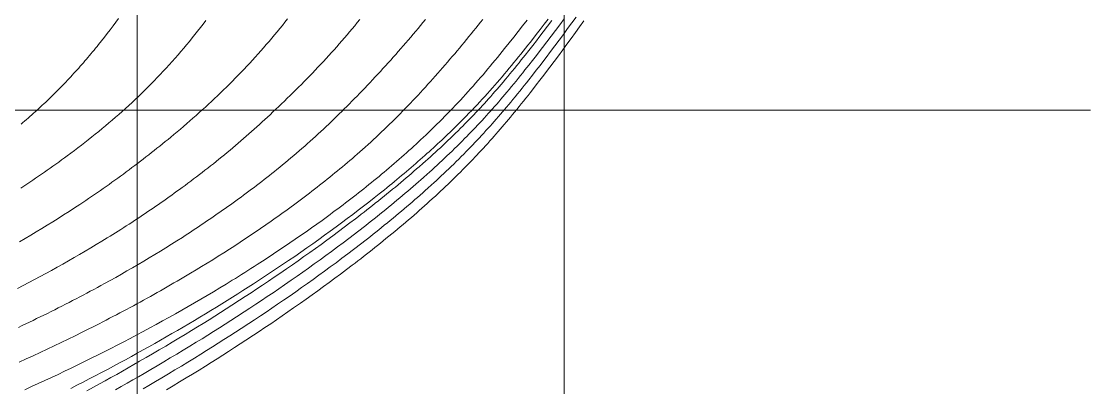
# Model space of a CAD drawing. Extents: x 11249 to 82946, y 15238 to 34763.
# Drawn here: x 62298 to 63550, y 25796 to 26225 of the extents above; entities that cross this region are included whole.
import ezdxf

# ---------------------------------------------------------------- set-up
doc = ezdxf.new("R2010")
doc.units = 0
doc.header["$LTSCALE"] = 250
doc.layers.add('03_Lines_Frames1', color=7, linetype='CONTINUOUS', lineweight=15)
doc.layers.add('03_Lines_Grid', color=253, linetype='CONTINUOUS', lineweight=15)
doc.layers.add('Make2D$Annotation$S0CO1', color=1, linetype='CONTINUOUS', true_color=0xff0000)

# ---------------------------------------------------------------- blocks, each defined once
blk = doc.blocks.new('*U7')
at = {"layer": '03_Lines_Grid'}
blk.add_line((0, -4367.6), (0, 3840), dxfattribs=at)
blk = doc.blocks.new('*U8')
at = {"layer": 'Make2D$Annotation$S0CO1', "color": 0, "linetype": 'ByBlock', "lineweight": -2, "transparency": 16777216}
for p in [(4000, 0), (4500, 0)]:
    blk.add_blockref('*U7', p, dxfattribs=at)

msp = doc.modelspace()

# ---------------------------------------------------------------- linework, layer by layer
at = {"layer": '03_Lines_Frames1'}
for points in [[(62293.6, 25912.3), (62300.3, 25915.8), (62307, 25919.3), (62313.7, 25922.8), (62320.4, 25926.4), (62327, 25930), (62333.6, 25933.6), (62340.2, 25937.3), (62346.8, 25941), (62353.4, 25944.7), (62360, 25948.5), (62366.5, 25952.3), (62373, 25956.1), (62379.5, 25959.9), (62386, 25963.8), (62392.4, 25967.7), (62398.9, 25971.7), (62402.1, 25973.7), (62405.3, 25975.7), (62408.5, 25977.7), (62411.7, 25979.7), (62414.9, 25981.7), (62418.1, 25983.8), (62421.2, 25985.8), (62424.4, 25987.9), (62427.6, 25989.9), (62430.7, 25992), (62433.9, 25994.1), (62437, 25996.1), (62440.2, 25998.2), (62443.3, 26000.3), (62446.5, 26002.5), (62449.6, 26004.6), (62452.7, 26006.7), (62455.8, 26008.8), (62458.9, 26011), (62462, 26013.1), (62465.1, 26015.3), (62468.2, 26017.5), (62471.3, 26019.7), (62474.4, 26021.9), (62477.4, 26024.1), (62480.5, 26026.3), (62483.5, 26028.5), (62486.6, 26030.7), (62490, 26033.2), (62493.4, 26035.7), (62496.7, 26038.2), (62500, 26040.8), (62503.4, 26043.3), (62506.7, 26045.8), (62510, 26048.4), (62513.3, 26050.9), (62516.6, 26053.5), (62519.8, 26056.1), (62523.1, 26058.6), (62526.4, 26061.3), (62529.6, 26063.9), (62532.9, 26066.5), (62536.1, 26069.2), (62539.3, 26071.9), (62542.6, 26074.6), (62545.8, 26077.3), (62549, 26080), (62552.2, 26082.7), (62555.3, 26085.4), (62558.5, 26088.1), (62561.6, 26090.9), (62564.7, 26093.6), (62567.8, 26096.4), (62570.9, 26099.2), (62574, 26101.9), (62577.1, 26104.7), (62580.2, 26107.6), (62583.3, 26110.4), (62586.4, 26113.2), (62589.5, 26116.1), (62592.9, 26119.3), (62596.3, 26122.5), (62599.7, 26125.7), (62603, 26128.9), (62606.4, 26132.1), (62609.7, 26135.3), (62613, 26138.6), (62616.3, 26141.8), (62619.6, 26145.1), (62622.9, 26148.3), (62626.2, 26151.6), (62629.4, 26154.9), (62632.7, 26158.2), (62635.9, 26161.6), (62639.1, 26164.9), (62642.4, 26168.3), (62645.6, 26171.7), (62648.7, 26175.1), (62651.9, 26178.5), (62655, 26181.9), (62658.2, 26185.3), (62661.3, 26188.8), (62664.4, 26192.2), (62667.5, 26195.7), (62670.5, 26199.2), (62673.6, 26202.7), (62676.6, 26206.2), (62679.6, 26209.7), (62682.6, 26213.2), (62685.6, 26216.8), (62688.6, 26220.4), (62691.6, 26224), (62694.5, 26227.6)], [(62295, 25866.8), (62299.3, 25868.8), (62303.5, 25870.8), (62307.8, 25872.8), (62312, 25874.9), (62316.2, 25877), (62320.4, 25879), (62324.7, 25881.1), (62328.9, 25883.2), (62333.1, 25885.3), (62337.3, 25887.4), (62341.5, 25889.5), (62345.7, 25891.7), (62349.9, 25893.8), (62354.1, 25896), (62358.2, 25898.1), (62362.4, 25900.3), (62366.6, 25902.5), (62370.7, 25904.7), (62374.9, 25906.9), (62379, 25909.1), (62383.2, 25911.3), (62387.3, 25913.6), (62391.4, 25915.8), (62395.5, 25918.1), (62402.1, 25921.7), (62408.8, 25925.4), (62415.4, 25929.2), (62421.9, 25932.9), (62428.5, 25936.7), (62435.1, 25940.5), (62441.6, 25944.4), (62448.1, 25948.3), (62454.6, 25952.2), (62461.1, 25956.2), (62467.5, 25960.1), (62474, 25964.2), (62480.4, 25968.2), (62486.8, 25972.3), (62489.9, 25974.3), (62493.1, 25976.4), (62496.3, 25978.5), (62499.5, 25980.6), (62502.6, 25982.6), (62505.8, 25984.7), (62508.9, 25986.8), (62512.1, 25988.9), (62515.2, 25991.1), (62518.3, 25993.2), (62521.5, 25995.3), (62524.6, 25997.5), (62527.7, 25999.7), (62530.8, 26001.8), (62533.9, 26004), (62537, 26006.2), (62540.1, 26008.4), (62543.2, 26010.6), (62546.3, 26012.8), (62549.4, 26015), (62552.4, 26017.3), (62555.5, 26019.5), (62558.5, 26021.8), (62561.6, 26024), (62564.6, 26026.3), (62567.7, 26028.6), (62570.7, 26030.9), (62573.7, 26033.2), (62576.7, 26035.5), (62579.7, 26037.8), (62582.7, 26040.1), (62585.7, 26042.5), (62588.7, 26044.8), (62591.6, 26047.2), (62594.6, 26049.5), (62597.5, 26051.9), (62600.8, 26054.6), (62604.1, 26057.3), (62607.4, 26060), (62610.7, 26062.7), (62613.9, 26065.5), (62617.2, 26068.2), (62620.4, 26070.9), (62623.6, 26073.7), (62626.8, 26076.5), (62630, 26079.3), (62633.1, 26082.1), (62636.3, 26084.9), (62639.4, 26087.7), (62642.6, 26090.6), (62645.7, 26093.5), (62648.9, 26096.4), (62652, 26099.3), (62655.1, 26102.2), (62658.2, 26105.1), (62661.3, 26108.1), (62664.3, 26111), (62667.4, 26114), (62670.4, 26116.9), (62673.4, 26119.9), (62676.4, 26122.9), (62679.4, 26125.8), (62682.4, 26128.9), (62685.3, 26131.9), (62688.3, 26134.9), (62691.3, 26137.9), (62694.2, 26141), (62697.2, 26144.1), (62700.3, 26147.3), (62703.4, 26150.6), (62706.5, 26153.8), (62709.5, 26157.1), (62712.6, 26160.3), (62715.6, 26163.6), (62718.6, 26166.9), (62721.7, 26170.2), (62724.7, 26173.5), (62727.7, 26176.8), (62730.7, 26180.1), (62733.6, 26183.4), (62736.6, 26186.8), (62739.6, 26190.1), (62742.5, 26193.5), (62745.5, 26196.8), (62748.4, 26200.2), (62751.3, 26203.6), (62754.2, 26207), (62757.1, 26210.4), (62760, 26213.8), (62762.8, 26217.3), (62765.7, 26220.7), (62768.5, 26224.2), (62771.3, 26227.6)], [(62296.2, 25967), (62302.7, 25970.8), (62309.2, 25974.7), (62315.7, 25978.6), (62322.1, 25982.5), (62328.5, 25986.5), (62335, 25990.5), (62341.4, 25994.5), (62347.7, 25998.6), (62354.1, 26002.7), (62360.4, 26006.8), (62366.8, 26011), (62370.3, 26013.3), (62373.7, 26015.6), (62377.1, 26017.9), (62380.6, 26020.3), (62384, 26022.6), (62387.4, 26024.9), (62390.8, 26027.3), (62394.2, 26029.6), (62397.6, 26032), (62401, 26034.4), (62404.3, 26036.8), (62407.7, 26039.2), (62411.1, 26041.6), (62414.4, 26044.1), (62417.8, 26046.5), (62421.1, 26049), (62424.5, 26051.5), (62427.8, 26054), (62431.1, 26056.5), (62434.4, 26059), (62437.7, 26061.5), (62441, 26064), (62444.2, 26066.5), (62447.5, 26069.1), (62450.7, 26071.6), (62453.9, 26074.2), (62457.1, 26076.8), (62460.4, 26079.3), (62463.6, 26082), (62466.8, 26084.6), (62470, 26087.2), (62473.2, 26089.9), (62477, 26093), (62480.7, 26096.1), (62484.5, 26099.3), (62488.2, 26102.4), (62491.9, 26105.6), (62495.5, 26108.8), (62499.2, 26112), (62502.9, 26115.2), (62506.5, 26118.5), (62510.1, 26121.8), (62513.7, 26125), (62517.3, 26128.3), (62520.9, 26131.6), (62524.4, 26135), (62528, 26138.3), (62531.5, 26141.7), (62535, 26145.1), (62538.5, 26148.5), (62542, 26151.9), (62545.4, 26155.4), (62548.8, 26158.9), (62552.2, 26162.3), (62555.6, 26165.9), (62559, 26169.4), (62562.3, 26172.9), (62565.7, 26176.5), (62569, 26180.1), (62572.2, 26183.7), (62575.5, 26187.3), (62578.7, 26191), (62581.9, 26194.6), (62585.1, 26198.3), (62588.3, 26202), (62591.5, 26205.7), (62594.6, 26209.5), (62597.7, 26213.2), (62600.8, 26217), (62603.9, 26220.8), (62606.9, 26224.6), (62610, 26228.4)], [(62302.4, 25793.7), (62310.2, 25797.3), (62318, 25800.8), (62325.8, 25804.4), (62333.5, 25808.1), (62341.3, 25811.7), (62349, 25815.4), (62356.8, 25819.1), (62364.5, 25822.9), (62372.2, 25826.7), (62379.9, 25830.5), (62387.6, 25834.3), (62395.3, 25838.2), (62403, 25842.1), (62410.6, 25846), (62418.2, 25850), (62425.8, 25853.9), (62433.4, 25858), (62441, 25862), (62448.6, 25866.1), (62456.1, 25870.2), (62463.6, 25874.3), (62471.1, 25878.5), (62478.6, 25882.7), (62486.1, 25886.9), (62493.6, 25891.2), (62501, 25895.5), (62508.4, 25899.8), (62515.8, 25904.2), (62523.2, 25908.6), (62530.6, 25913), (62537.9, 25917.5), (62545.3, 25922), (62548.9, 25924.2), (62552.6, 25926.5), (62556.2, 25928.8), (62559.8, 25931.1), (62563.5, 25933.3), (62567.1, 25935.6), (62570.7, 25938), (62574.3, 25940.3), (62580.7, 25944.4), (62587.2, 25948.6), (62593.6, 25952.8), (62599.9, 25957.1), (62606.3, 25961.4), (62612.7, 25965.7), (62619, 25970), (62625.3, 25974.4), (62631.6, 25978.8), (62637.9, 25983.3), (62644.1, 25987.7), (62650.4, 25992.2), (62656.6, 25996.8), (62659.7, 25999), (62662.7, 26001.3), (62665.8, 26003.6), (62668.9, 26005.9), (62671.9, 26008.2), (62675, 26010.5), (62678, 26012.8), (62681, 26015.1), (62684.1, 26017.5), (62687.1, 26019.8), (62690.1, 26022.2), (62693.1, 26024.5), (62696.1, 26026.9), (62699.1, 26029.3), (62702.1, 26031.7), (62705.1, 26034.1), (62708.1, 26036.5), (62711.1, 26038.9), (62714.1, 26041.4), (62717.1, 26043.8), (62720, 26046.3), (62723, 26048.8), (62725.9, 26051.2), (62728.9, 26053.7), (62731.8, 26056.2), (62734.7, 26058.7), (62737.7, 26061.3), (62740.6, 26063.8), (62743.5, 26066.3), (62746.3, 26068.9), (62749.2, 26071.4), (62752.1, 26074), (62754.9, 26076.5), (62757.7, 26079.1), (62760.6, 26081.7), (62763.4, 26084.3), (62766.2, 26086.9), (62768.9, 26089.5), (62772.2, 26092.5), (62775.4, 26095.6), (62778.6, 26098.7), (62781.7, 26101.8), (62784.9, 26104.8), (62788, 26107.9), (62791.1, 26111), (62794.2, 26114.2), (62797.2, 26117.3), (62800.3, 26120.5), (62803.3, 26123.6), (62806.3, 26126.8), (62809.4, 26130), (62812.4, 26133.3), (62815.4, 26136.5), (62818.4, 26139.8), (62821.4, 26143.1), (62824.3, 26146.4), (62827.2, 26149.7), (62830.2, 26153.1), (62833, 26156.4), (62835.9, 26159.7), (62838.8, 26163), (62841.6, 26166.4), (62844.4, 26169.7), (62847.3, 26173.1), (62850.1, 26176.5), (62852.9, 26179.9), (62855.7, 26183.3), (62858.5, 26186.7), (62861.3, 26190.1), (62864.1, 26193.6), (62869.4, 26200.2), (62874.7, 26206.9), (62879.9, 26213.5), (62885.2, 26220.2), (62890.4, 26227)], [(62356.1, 25795.2), (62363.3, 25798.9), (62370.5, 25802.6), (62377.7, 25806.3), (62384.9, 25810), (62392, 25813.8), (62399.1, 25817.5), (62406.2, 25821.3), (62413.2, 25825.1), (62420.2, 25828.9), (62427.1, 25832.7), (62434, 25836.5), (62440.9, 25840.3), (62447.7, 25844.1), (62454.5, 25847.9), (62461.2, 25851.8), (62468, 25855.6), (62474.6, 25859.5), (62481.3, 25863.3), (62487.9, 25867.2), (62494.4, 25871.1), (62500.9, 25874.9), (62507.4, 25878.8), (62513.9, 25882.7), (62520.3, 25886.6), (62526.6, 25890.5), (62532.9, 25894.4), (62539.2, 25898.3), (62545.4, 25902.1), (62551.6, 25906.1), (62557.7, 25910), (62563.8, 25913.9), (62569.9, 25917.8), (62575.9, 25921.7), (62581.9, 25925.6), (62587.8, 25929.5), (62593.7, 25933.4), (62599.5, 25937.3), (62605.3, 25941.2), (62611.1, 25945.1), (62618.3, 25950), (62625.4, 25955), (62632.5, 25959.9), (62639.5, 25964.8), (62646.4, 25969.8), (62653.3, 25974.7), (62660, 25979.6), (62666.7, 25984.5), (62673.3, 25989.4), (62679.8, 25994.3), (62686.3, 25999.1), (62692.7, 26004), (62699, 26008.8), (62705.2, 26013.7), (62711.3, 26018.5), (62717.3, 26023.3), (62720.3, 26025.7), (62723.3, 26028.1), (62726.2, 26030.5), (62729.2, 26032.9), (62732.1, 26035.2), (62735, 26037.6), (62737.8, 26040), (62740.7, 26042.4), (62743.5, 26044.7), (62746.3, 26047.1), (62749.1, 26049.4), (62751.8, 26051.8), (62754.6, 26054.1), (62757.3, 26056.5), (62760, 26058.8), (62762.6, 26061.1), (62765.3, 26063.5), (62767.9, 26065.8), (62770.5, 26068.1), (62773.1, 26070.4), (62775.7, 26072.7), (62778.2, 26075), (62780.7, 26077.3), (62783.2, 26079.6), (62785.7, 26081.8), (62788.1, 26084.1), (62790.5, 26086.4), (62792.9, 26088.6), (62795.3, 26090.9), (62797.7, 26093.1), (62800, 26095.4), (62802.3, 26097.6), (62805.8, 26101), (62809.2, 26104.4), (62812.6, 26107.7), (62815.9, 26111.1), (62819.2, 26114.4), (62822.4, 26117.7), (62825.6, 26121.1), (62828.8, 26124.4), (62831.9, 26127.7), (62834.9, 26131), (62838, 26134.3), (62841, 26137.5), (62844, 26140.8), (62846.9, 26144.1), (62849.8, 26147.4), (62852.7, 26150.7), (62855.5, 26154), (62858.4, 26157.3), (62861.2, 26160.6), (62864, 26163.9), (62866.8, 26167.2), (62869.5, 26170.5), (62872.3, 26173.8), (62875, 26177.1), (62877.7, 26180.5), (62880.4, 26183.8), (62883.1, 26187.2), (62885.8, 26190.6), (62888.5, 26194), (62891.2, 26197.4), (62893.9, 26200.8), (62896.6, 26204.3), (62901.2, 26210.2), (62905.8, 26216.1), (62910.3, 26222.1), (62914.9, 26228.2)], [(62408.5, 25793.7), (62415.2, 25797.5), (62422, 25801.3), (62428.7, 25805.2), (62435.4, 25809), (62442.1, 25812.9), (62449.8, 25817.3), (62457.4, 25821.8), (62465.1, 25826.3), (62472.7, 25830.9), (62480.3, 25835.4), (62487.9, 25840), (62495.5, 25844.6), (62503, 25849.3), (62509.8, 25853.5), (62516.6, 25857.7), (62523.4, 25861.9), (62530.2, 25866.2), (62536.9, 25870.5), (62543.6, 25874.8), (62550.3, 25879.1), (62559.1, 25884.9), (62565.9, 25889.3), (62572.7, 25893.8), (62579.5, 25898.3), (62586.2, 25902.8), (62593, 25907.4), (62599.7, 25912), (62606.4, 25916.6), (62614.3, 25922), (62621.1, 25926.8), (62627.8, 25931.6), (62634.6, 25936.3), (62641.3, 25941.2), (62648, 25946), (62654.7, 25950.9), (62661.4, 25955.8), (62668.4, 25961), (62675.1, 25966), (62681.7, 25971), (62688.4, 25976.1), (62691.7, 25978.6), (62695, 25981.2), (62698.3, 25983.8), (62701.6, 25986.3), (62704.9, 25988.9), (62708.1, 25991.5), (62711.4, 25994.1), (62714.7, 25996.7), (62717.9, 25999.3), (62721.6, 26002.3), (62724.9, 26005), (62728.2, 26007.7), (62731.5, 26010.4), (62734.8, 26013.1), (62738.1, 26015.8), (62741.3, 26018.5), (62744.6, 26021.2), (62747.8, 26024), (62750.9, 26026.6), (62754, 26029.2), (62757, 26031.9), (62760.1, 26034.5), (62763.1, 26037.2), (62766.2, 26039.8), (62769.2, 26042.5), (62773.4, 26046.3), (62776.3, 26048.9), (62779.3, 26051.6), (62782.2, 26054.2), (62785.1, 26056.9), (62788, 26059.6), (62790.9, 26062.3), (62793.8, 26065), (62796.6, 26067.7), (62799.6, 26070.6), (62802.6, 26073.5), (62805.6, 26076.4), (62808.5, 26079.3), (62811.5, 26082.2), (62814.4, 26085.1), (62817.3, 26088), (62820.2, 26091), (62822, 26092.8), (62824.7, 26095.6), (62827.3, 26098.3), (62829.9, 26101.1), (62832.5, 26103.8), (62835.1, 26106.6), (62837.7, 26109.4), (62840.3, 26112.2), (62842.8, 26115), (62844.9, 26117.3), (62847.4, 26120.1), (62849.9, 26122.9), (62852.3, 26125.7), (62854.8, 26128.5), (62857.2, 26131.3), (62859.7, 26134.1), (62862.1, 26137), (62864.5, 26139.8), (62866.8, 26142.6), (62869.5, 26145.8), (62872.2, 26149), (62874.8, 26152.2), (62877.5, 26155.5), (62880.1, 26158.7), (62882.7, 26162), (62885.3, 26165.2), (62887.9, 26168.5), (62892.4, 26174.2), (62896.9, 26179.8), (62901.3, 26185.5), (62905.7, 26191.2), (62908.5, 26194.9), (62913.6, 26201.6), (62918.7, 26208.2), (62923.7, 26214.9), (62928.7, 26221.6), (62933.7, 26228.4)], [(62440.8, 25794.9), (62447.5, 25798.8), (62455.2, 25803.3), (62462.8, 25807.8), (62470.5, 25812.3), (62478.1, 25816.9), (62485.7, 25821.5), (62493.3, 25826.1), (62500.9, 25830.7), (62508.4, 25835.4), (62515.2, 25839.6), (62522, 25843.9), (62528.8, 25848.1), (62535.5, 25852.4), (62542.3, 25856.7), (62549, 25861.1), (62555.7, 25865.4), (62564.5, 25871.2), (62571.3, 25875.7), (62578.1, 25880.2), (62584.9, 25884.7), (62591.6, 25889.3), (62598.3, 25893.8), (62605.1, 25898.5), (62611.8, 25903.1), (62619.7, 25908.6), (62626.4, 25913.4), (62633.2, 25918.2), (62639.9, 25923), (62646.7, 25927.8), (62653.4, 25932.7), (62660, 25937.6), (62666.7, 25942.5), (62673.7, 25947.8), (62680.4, 25952.8), (62687, 25957.9), (62690.4, 25960.4), (62693.7, 25963), (62697, 25965.6), (62700.3, 25968.1), (62703.6, 25970.7), (62706.9, 25973.3), (62710.1, 25975.9), (62713.4, 25978.5), (62716.7, 25981.1), (62720, 25983.8), (62723.2, 25986.4), (62726.9, 25989.4), (62730.2, 25992.1), (62733.5, 25994.8), (62736.7, 25997.5), (62740, 26000.2), (62743.3, 26003), (62746.5, 26005.7), (62749.8, 26008.5), (62753, 26011.2), (62756.1, 26013.9), (62759.1, 26016.5), (62762.1, 26019.2), (62765.2, 26021.8), (62768.2, 26024.5), (62771.2, 26027.2), (62774.2, 26029.9), (62778.4, 26033.7), (62781.3, 26036.3), (62784.2, 26039), (62787.2, 26041.7), (62790, 26044.4), (62792.9, 26047.1), (62795.8, 26049.9), (62798.7, 26052.6), (62801.5, 26055.3), (62804.5, 26058.2), (62807.5, 26061.1), (62810.4, 26064), (62813.3, 26067), (62816.2, 26069.9), (62819.2, 26072.9), (62822, 26075.8), (62824.9, 26078.8), (62826.7, 26080.7), (62829.3, 26083.4), (62832, 26086.2), (62834.6, 26089), (62837.1, 26091.8), (62839.7, 26094.6), (62842.3, 26097.4), (62844.8, 26100.2), (62847.4, 26103), (62849.4, 26105.4), (62851.9, 26108.2), (62854.4, 26111), (62856.8, 26113.8), (62859.3, 26116.6), (62861.7, 26119.4), (62864.1, 26122.3), (62866.5, 26125.1), (62868.9, 26128), (62871.3, 26130.8), (62873.9, 26134), (62876.6, 26137.2), (62879.2, 26140.5), (62881.9, 26143.7), (62884.5, 26147), (62887.1, 26150.3), (62889.7, 26153.6), (62892.3, 26156.8), (62896.8, 26162.5), (62901.2, 26168.2), (62905.6, 26173.9), (62910, 26179.7), (62912.8, 26183.3), (62917.9, 26190), (62922.9, 26196.7), (62927.9, 26203.4), (62932.9, 26210.2), (62937.9, 26217), (62942.8, 26223.7), (62947.7, 26230.5)], [(62297.8, 26030), (62301.3, 26032.3), (62304.8, 26034.6), (62308.2, 26036.9), (62311.6, 26039.3), (62315, 26041.6), (62318.4, 26043.9), (62321.8, 26046.3), (62325.2, 26048.6), (62328.6, 26051), (62331.9, 26053.4), (62335.3, 26055.8), (62338.7, 26058.2), (62342, 26060.6), (62345.4, 26063.1), (62348.7, 26065.5), (62352.1, 26068), (62356.2, 26071.1), (62360.4, 26074.2), (62364.5, 26077.3), (62368.6, 26080.5), (62372.7, 26083.6), (62376.7, 26086.8), (62380.8, 26090), (62384.8, 26093.2), (62388.9, 26096.5), (62392.9, 26099.8), (62396.8, 26103.1), (62400.8, 26106.4), (62404.7, 26109.8), (62408.6, 26113.1), (62412.5, 26116.5), (62416.4, 26120), (62420.2, 26123.4), (62424.1, 26126.9), (62427.9, 26130.4), (62431.6, 26134), (62435.4, 26137.5), (62439.1, 26141.1), (62442.8, 26144.7), (62446.5, 26148.4), (62450.1, 26152.1), (62453.7, 26155.8), (62457.3, 26159.5), (62460.9, 26163.2), (62464.4, 26167), (62467.9, 26170.8), (62471.4, 26174.6), (62474.8, 26178.5), (62478.3, 26182.3), (62481.7, 26186.2), (62485, 26190.1), (62488.4, 26194.1), (62491.7, 26198), (62495, 26202), (62498.3, 26206), (62501.5, 26210.1), (62504.7, 26214.1), (62507.9, 26218.2), (62511.1, 26222.3), (62514.2, 26226.4)], [(62374.8, 25792.4), (62382.8, 25796.8), (62389.6, 25800.5), (62396.3, 25804.2), (62403.1, 25807.9), (62409.9, 25811.7), (62416.6, 25815.5), (62423.3, 25819.3), (62430, 25823.1), (62436.7, 25827), (62444.4, 25831.4), (62452, 25835.9), (62459.7, 25840.4), (62467.3, 25844.9), (62474.9, 25849.4), (62482.5, 25854), (62490.1, 25858.5), (62497.6, 25863.2), (62504.4, 25867.3), (62511.2, 25871.5), (62518, 25875.8), (62524.8, 25880), (62531.5, 25884.3), (62538.2, 25888.6), (62544.9, 25892.9), (62553.8, 25898.6), (62560.5, 25903), (62567.3, 25907.4), (62574.1, 25911.9), (62580.8, 25916.4), (62587.6, 25920.9), (62594.3, 25925.5), (62601, 25930.1), (62608.9, 25935.5), (62615.7, 25940.2), (62622.5, 25944.9), (62629.2, 25949.7), (62635.9, 25954.5), (62642.7, 25959.3), (62649.3, 25964.1), (62656, 25969), (62663, 25974.2), (62669.7, 25979.2), (62676.4, 25984.2), (62683, 25989.2), (62689.7, 25994.2), (62693, 25996.8), (62696.3, 25999.3), (62699.6, 26001.9), (62702.9, 26004.5), (62706.1, 26007.1), (62709.4, 26009.6), (62712.7, 26012.2), (62716.4, 26015.2), (62719.7, 26017.9), (62723, 26020.5), (62726.3, 26023.2), (62729.6, 26025.9), (62732.9, 26028.6), (62736.2, 26031.3), (62739.4, 26034), (62742.7, 26036.7), (62745.8, 26039.3), (62748.8, 26041.9), (62751.9, 26044.6), (62755, 26047.2), (62758, 26049.8), (62761.1, 26052.5), (62764.1, 26055.1), (62768.4, 26058.8), (62771.3, 26061.5), (62774.3, 26064.1), (62777.2, 26066.7), (62780.1, 26069.4), (62783.1, 26072.1), (62786, 26074.7), (62788.9, 26077.4), (62791.8, 26080.1), (62794.8, 26083), (62797.8, 26085.8), (62800.8, 26088.7), (62803.7, 26091.5), (62806.7, 26094.4), (62809.6, 26097.3), (62812.6, 26100.2), (62815.5, 26103.2), (62817.3, 26105), (62820, 26107.7), (62822.6, 26110.4), (62825.3, 26113.2), (62827.9, 26115.9), (62830.5, 26118.7), (62833.1, 26121.4), (62835.7, 26124.2), (62838.3, 26127), (62840.4, 26129.3), (62842.9, 26132), (62845.4, 26134.8), (62847.8, 26137.6), (62850.3, 26140.4), (62852.8, 26143.2), (62855.2, 26146), (62857.7, 26148.8), (62860.1, 26151.6), (62862.4, 26154.4), (62865.1, 26157.6), (62867.8, 26160.8), (62870.4, 26164), (62873.1, 26167.2), (62875.7, 26170.4), (62878.4, 26173.7), (62881, 26176.9), (62883.6, 26180.2), (62888.1, 26185.8), (62892.5, 26191.5), (62897, 26197.1), (62901.4, 26202.8), (62904.2, 26206.5), (62909.3, 26213.1), (62914.4, 26219.7), (62919.4, 26226.4)], [(62468.2, 25793.7), (62475.9, 25798.3), (62483.5, 25802.9), (62491.1, 25807.5), (62498.7, 25812.1), (62506.3, 25816.8), (62513.8, 25821.5), (62520.6, 25825.7), (62527.4, 25830), (62534.2, 25834.3), (62540.9, 25838.6), (62547.7, 25843), (62554.4, 25847.3), (62561.1, 25851.7), (62569.9, 25857.5), (62576.7, 25862), (62583.5, 25866.5), (62590.3, 25871.1), (62597, 25875.7), (62603.7, 25880.3), (62610.4, 25884.9), (62617.1, 25889.6), (62625, 25895.1), (62631.8, 25899.9), (62638.6, 25904.8), (62645.3, 25909.6), (62652, 25914.5), (62658.7, 25919.4), (62665.4, 25924.3), (62672, 25929.3), (62679.1, 25934.6), (62685.7, 25939.7), (62689, 25942.2), (62692.4, 25944.8), (62695.7, 25947.3), (62699, 25949.9), (62702.3, 25952.5), (62705.6, 25955.1), (62708.9, 25957.7), (62712.2, 25960.3), (62715.4, 25962.9), (62718.7, 25965.5), (62722, 25968.2), (62725.2, 25970.8), (62728.5, 25973.5), (62732.1, 25976.5), (62735.4, 25979.2), (62738.7, 25981.9), (62742, 25984.7), (62745.2, 25987.4), (62748.5, 25990.2), (62751.7, 25992.9), (62754.9, 25995.7), (62758.1, 25998.5), (62761.2, 26001.1), (62764.2, 26003.8), (62767.3, 26006.5), (62770.3, 26009.2), (62773.3, 26011.9), (62776.3, 26014.6), (62779.3, 26017.3), (62783.4, 26021.1), (62786.3, 26023.8), (62789.2, 26026.5), (62792.1, 26029.2), (62795, 26031.9), (62797.9, 26034.7), (62800.7, 26037.4), (62803.6, 26040.2), (62806.4, 26042.9), (62809.4, 26045.9), (62812.3, 26048.8), (62815.2, 26051.7), (62818.1, 26054.7), (62821, 26057.6), (62823.9, 26060.6), (62826.8, 26063.6), (62829.6, 26066.6), (62831.4, 26068.5), (62834, 26071.3), (62836.6, 26074.1), (62839.2, 26076.9), (62841.8, 26079.7), (62844.3, 26082.5), (62846.9, 26085.4), (62849.4, 26088.2), (62851.9, 26091.1), (62854, 26093.4), (62856.4, 26096.2), (62858.9, 26099), (62861.3, 26101.9), (62863.7, 26104.7), (62866.2, 26107.6), (62868.6, 26110.4), (62871, 26113.3), (62873.4, 26116.2), (62875.7, 26119), (62878.3, 26122.2), (62881, 26125.5), (62883.6, 26128.7), (62886.2, 26132), (62888.9, 26135.3), (62891.5, 26138.6), (62894.1, 26141.9), (62896.6, 26145.2), (62901.1, 26150.9), (62905.5, 26156.6), (62909.9, 26162.3), (62914.3, 26168.1), (62917.1, 26171.8), (62922.2, 26178.5), (62927.2, 26185.2), (62932.2, 26192), (62937.1, 26198.7), (62942.1, 26205.5), (62947, 26212.4), (62951.9, 26219.2), (62956.7, 26226)]]:
    msp.add_lwpolyline(points, dxfattribs=at)
at = {"layer": '03_Lines_Frames1', "color": 2}
for points in [[(62295.7, 25826.1), (62303.9, 25829.8), (62312.2, 25833.6), (62320.4, 25837.4), (62328.6, 25841.2), (62336.7, 25845.1), (62344.9, 25849), (62353, 25853), (62361.2, 25856.9), (62369.3, 25861), (62377.4, 25865), (62381.4, 25867), (62385.4, 25869.1), (62389.5, 25871.1), (62393.5, 25873.2), (62397.5, 25875.3), (62401.5, 25877.4), (62405.5, 25879.4), (62409.5, 25881.6), (62413.5, 25883.7), (62417.5, 25885.8), (62421.5, 25887.9), (62425.5, 25890.1), (62429.5, 25892.2), (62433.5, 25894.4), (62437.5, 25896.5), (62441.4, 25898.7), (62445.4, 25900.9), (62449.4, 25903.1), (62453.3, 25905.3), (62457.3, 25907.5), (62461.2, 25909.8), (62465.1, 25912), (62469.1, 25914.2), (62473, 25916.5), (62476.9, 25918.8), (62480.8, 25921), (62484.7, 25923.3), (62488.6, 25925.6), (62492.5, 25927.9), (62496.4, 25930.2), (62502.9, 25934.2), (62509.4, 25938.1), (62515.9, 25942.1), (62522.4, 25946.1), (62528.9, 25950.2), (62535.3, 25954.3), (62541.8, 25958.4), (62548.2, 25962.5), (62554.6, 25966.7), (62560.9, 25970.9), (62567.3, 25975.2), (62573.6, 25979.4), (62576.8, 25981.6), (62579.9, 25983.7), (62583.1, 25985.9), (62586.2, 25988.1), (62589.3, 25990.3), (62592.4, 25992.4), (62595.5, 25994.6), (62598.7, 25996.8), (62601.7, 25999.1), (62604.8, 26001.3), (62607.9, 26003.5), (62611, 26005.7), (62614.1, 26008), (62617.1, 26010.2), (62620.2, 26012.5), (62623.3, 26014.8), (62626.3, 26017.1), (62629.4, 26019.4), (62632.4, 26021.7), (62635.5, 26024), (62638.5, 26026.4), (62641.5, 26028.7), (62644.5, 26031), (62647.5, 26033.4), (62650.5, 26035.8), (62653.5, 26038.2), (62656.5, 26040.5), (62659.5, 26042.9), (62662.5, 26045.4), (62665.4, 26047.8), (62668.4, 26050.2), (62671.3, 26052.6), (62674.3, 26055.1), (62677.2, 26057.5), (62680.1, 26060), (62683, 26062.5), (62685.9, 26064.9), (62688.8, 26067.4), (62691.6, 26069.9), (62694.5, 26072.4), (62697.7, 26075.3), (62701, 26078.2), (62704.2, 26081.1), (62707.4, 26084), (62710.6, 26087), (62713.8, 26089.9), (62716.9, 26092.9), (62720, 26095.8), (62723.2, 26098.8), (62726.3, 26101.8), (62729.4, 26104.8), (62732.4, 26107.8), (62735.5, 26110.9), (62738.6, 26113.9), (62741.7, 26117), (62744.7, 26120.1), (62747.8, 26123.2), (62750.8, 26126.4), (62753.8, 26129.5), (62756.8, 26132.7), (62759.7, 26135.8), (62762.7, 26139), (62765.6, 26142.1), (62768.5, 26145.3), (62771.4, 26148.5), (62774.3, 26151.7), (62777.2, 26154.9), (62780, 26158.1), (62782.9, 26161.3), (62785.8, 26164.6), (62788.6, 26167.9), (62791.5, 26171.2), (62794.4, 26174.4), (62797.2, 26177.7), (62800, 26181), (62802.8, 26184.3), (62805.7, 26187.6), (62808.5, 26190.9), (62811.2, 26194.2), (62814, 26197.6), (62816.8, 26200.9), (62819.6, 26204.2), (62822.3, 26207.6), (62825.1, 26210.9), (62827.8, 26214.3), (62830.5, 26217.7), (62833.3, 26221), (62836, 26224.4), (62838.7, 26227.8)], [(62297.9, 26105), (62300, 26106.8), (62302.1, 26108.6), (62304.2, 26110.4), (62306.3, 26112.2), (62308.4, 26114), (62310.5, 26115.9), (62312.6, 26117.7), (62314.6, 26119.6), (62316.7, 26121.4), (62318.7, 26123.3), (62320.8, 26125.2), (62322.8, 26127.1), (62324.8, 26129), (62326.8, 26130.9), (62328.8, 26132.8), (62330.8, 26134.7), (62332.8, 26136.6), (62334.8, 26138.6), (62336.8, 26140.5), (62338.8, 26142.5), (62340.7, 26144.5), (62342.7, 26146.4), (62344.6, 26148.4), (62346.5, 26150.4), (62348.5, 26152.4), (62350.4, 26154.4), (62352.3, 26156.4), (62354.2, 26158.4), (62356.1, 26160.5), (62357.9, 26162.5), (62359.8, 26164.6), (62361.7, 26166.6), (62363.5, 26168.7), (62365.4, 26170.7), (62367.2, 26172.8), (62369, 26174.9), (62370.9, 26177), (62372.7, 26179.1), (62374.5, 26181.2), (62376.3, 26183.3), (62378.1, 26185.4), (62379.8, 26187.5), (62381.6, 26189.6), (62383.4, 26191.8), (62385.1, 26193.9), (62386.9, 26196.1), (62388.6, 26198.2), (62392.1, 26202.6), (62395.5, 26206.9), (62398.9, 26211.3), (62402.3, 26215.7), (62405.6, 26220.1), (62408.9, 26224.5), (62412.2, 26229)]]:
    msp.add_lwpolyline(points, dxfattribs=at)
at = {"layer": '03_Lines_Grid'}
msp.add_line((12843.7, 26121.5), (63550.2, 26121.5), dxfattribs=at)

# ---------------------------------------------------------------- block references
at = {"layer": 'Make2D$Annotation$S0CO1'}
msp.add_blockref('*U8', (58433.8, 28868.1), dxfattribs=at)

doc.saveas('drawing.dxf')
